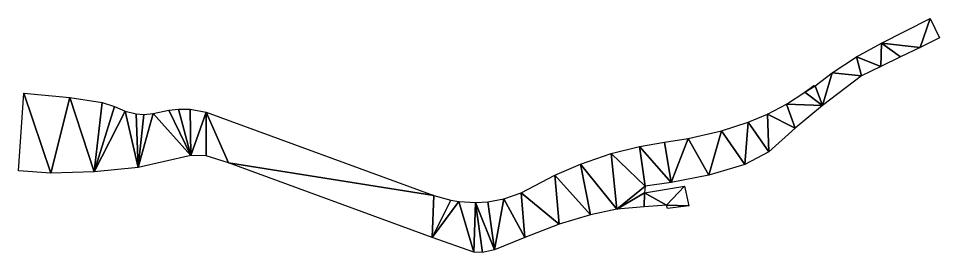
# Model space of a CAD drawing. Header units: millimetres. Extents: x 236046 to 236475, y 140480 to 140633.
# Drawn here: x 236203.1 to 236288, y 140611.4 to 140633 of the extents above; entities that cross this region are included whole.
import ezdxf

# ---------------------------------------------------------------- set-up
doc = ezdxf.new("R2010")
doc.units = ezdxf.units.MM
doc.layers.add('pas de calque', color=7, linetype='Continuous')

msp = doc.modelspace()

# ---------------------------------------------------------------- linework, layer by layer
at = {"layer": 'pas de calque'}
for points in [[(236287.115, 140632.959, 74.773), (236286.176, 140630.282, 74.717), (236282.64, 140630.672, 74.714), (236287.115, 140632.959, 74.773)], [(236287.976, 140631.154, 74.72), (236286.176, 140630.282, 74.717), (236287.115, 140632.959, 74.773), (236287.976, 140631.154, 74.72)], [(236282.64, 140630.672, 74.714), (236282.576, 140628.538, 74.712), (236280.324, 140629.404, 74.683), (236282.64, 140630.672, 74.714)], [(236284.376, 140629.41, 74.715), (236282.576, 140628.538, 74.712), (236282.64, 140630.672, 74.714), (236284.376, 140629.41, 74.715)], [(236284.376, 140629.41, 74.715), (236282.64, 140630.672, 74.714), (236286.176, 140630.282, 74.717), (236284.376, 140629.41, 74.715)], [(236280.777, 140627.666, 74.71), (236278.077, 140627.932, 74.68), (236280.324, 140629.404, 74.683), (236280.777, 140627.666, 74.71)], [(236280.777, 140627.666, 74.71), (236280.324, 140629.404, 74.683), (236282.576, 140628.538, 74.712), (236280.777, 140627.666, 74.71)], [(236277.196, 140624.941, 74.704), (236276.532, 140626.748, 74.675), (236278.077, 140627.932, 74.68), (236277.196, 140624.941, 74.704)], [(236278.077, 140627.932, 74.68), (236280.777, 140627.666, 74.71), (236277.196, 140624.941, 74.704), (236278.077, 140627.932, 74.68)], [(236276.532, 140626.748, 74.675), (236275.575, 140626.171, 74.673), (236276.387, 140626.779, 74.675), (236276.532, 140626.748, 74.675)], [(236275.575, 140626.171, 74.673), (236276.532, 140626.748, 74.675), (236277.196, 140624.941, 74.704), (236275.575, 140626.171, 74.673)], [(236203.635, 140626.079, 74.762), (236206.126, 140618.679, 74.842), (236203.133, 140618.888, 74.87), (236203.635, 140626.079, 74.762)], [(236203.635, 140626.079, 74.762), (236207.882, 140625.65, 74.719), (236206.126, 140618.679, 74.842), (236203.635, 140626.079, 74.762)], [(236206.126, 140618.679, 74.842), (236207.882, 140625.65, 74.719), (236210.123, 140618.803, 74.804), (236206.126, 140618.679, 74.842)], [(236210.854, 140625.19, 74.702), (236210.123, 140618.803, 74.804), (236207.882, 140625.65, 74.719), (236210.854, 140625.19, 74.702)], [(236277.196, 140624.941, 74.704), (236273.882, 140625.04, 74.668), (236275.575, 140626.171, 74.673), (236277.196, 140624.941, 74.704)], [(236210.854, 140625.19, 74.702), (236211.978, 140624.831, 74.696), (236210.123, 140618.803, 74.804), (236210.854, 140625.19, 74.702)], [(236211.978, 140624.831, 74.696), (236212.962, 140624.402, 74.689), (236210.123, 140618.803, 74.804), (236211.978, 140624.831, 74.696)], [(236272.114, 140624.132, 74.658), (236273.882, 140625.04, 74.668), (236274.678, 140622.851, 74.7), (236272.114, 140624.132, 74.658)], [(236273.882, 140625.04, 74.668), (236277.196, 140624.941, 74.704), (236274.678, 140622.851, 74.7), (236273.882, 140625.04, 74.668)], [(236214.166, 140619.21, 74.765), (236210.123, 140618.803, 74.804), (236212.962, 140624.402, 74.689), (236214.166, 140619.21, 74.765)], [(236214.166, 140619.21, 74.765), (236212.962, 140624.402, 74.689), (236213.975, 140624.146, 74.681), (236214.166, 140619.21, 74.765)], [(236214.166, 140619.21, 74.765), (236213.975, 140624.146, 74.681), (236214.682, 140624.1, 74.676), (236214.166, 140619.21, 74.765)], [(236215.552, 140624.185, 74.67), (236218.999, 140620.302, 74.718), (236214.166, 140619.21, 74.765), (236215.552, 140624.185, 74.67)], [(236215.552, 140624.185, 74.67), (236214.166, 140619.21, 74.765), (236214.682, 140624.1, 74.676), (236215.552, 140624.185, 74.67)], [(236217.002, 140624.511, 74.66), (236218.999, 140620.302, 74.718), (236215.552, 140624.185, 74.67), (236217.002, 140624.511, 74.66)], [(236217.002, 140624.511, 74.66), (236217.885, 140624.598, 74.656), (236218.999, 140620.302, 74.718), (236217.002, 140624.511, 74.66)], [(236218.954, 140624.573, 74.651), (236218.999, 140620.302, 74.718), (236217.885, 140624.598, 74.656), (236218.954, 140624.573, 74.651)], [(236218.999, 140620.302, 74.718), (236218.954, 140624.573, 74.651), (236220.43, 140624.304, 74.646), (236218.999, 140620.302, 74.718)], [(236218.999, 140620.302, 74.718), (236220.43, 140624.304, 74.646), (236220.422, 140620.289, 74.705), (236218.999, 140620.302, 74.718)], [(236220.422, 140620.289, 74.705), (236220.43, 140624.304, 74.646), (236222.481, 140619.629, 74.705), (236220.422, 140620.289, 74.705)], [(236241.391, 140616.64, 74.65), (236222.481, 140619.629, 74.705), (236220.43, 140624.304, 74.646), (236241.391, 140616.64, 74.65)], [(236270.351, 140623.4, 74.649), (236272.114, 140624.132, 74.658), (236272.263, 140620.662, 74.696), (236270.351, 140623.4, 74.649)], [(236272.263, 140620.662, 74.696), (236272.114, 140624.132, 74.658), (236274.678, 140622.851, 74.7), (236272.263, 140620.662, 74.696)], [(236270.351, 140623.4, 74.649), (236270.027, 140619.49, 74.692), (236267.903, 140622.594, 74.638), (236270.351, 140623.4, 74.649)], [(236270.027, 140619.49, 74.692), (236270.351, 140623.4, 74.649), (236272.263, 140620.662, 74.696), (236270.027, 140619.49, 74.692)], [(236266.729, 140618.504, 74.688), (236264.812, 140621.884, 74.631), (236267.903, 140622.594, 74.638), (236266.729, 140618.504, 74.688)], [(236266.729, 140618.504, 74.688), (236267.903, 140622.594, 74.638), (236270.027, 140619.49, 74.692), (236266.729, 140618.504, 74.688)], [(236263.264, 140617.821, 74.683), (236260.339, 140621.157, 74.625), (236262.637, 140621.549, 74.627), (236263.264, 140617.821, 74.683)], [(236264.812, 140621.884, 74.631), (236263.264, 140617.821, 74.683), (236262.637, 140621.549, 74.627), (236264.812, 140621.884, 74.631)], [(236264.812, 140621.884, 74.631), (236266.729, 140618.504, 74.688), (236263.264, 140617.821, 74.683), (236264.812, 140621.884, 74.631)], [(236254.896, 140619.529, 74.637), (236257.721, 140620.502, 74.631), (236258.256, 140615.353, 74.709), (236254.896, 140619.529, 74.637)], [(236260.339, 140621.157, 74.625), (236260.852, 140617.484, 74.68), (236257.721, 140620.502, 74.631), (236260.339, 140621.157, 74.625)], [(236260.852, 140617.484, 74.68), (236258.256, 140615.353, 74.709), (236257.721, 140620.502, 74.631), (236260.852, 140617.484, 74.68)], [(236263.264, 140617.821, 74.683), (236260.852, 140617.484, 74.68), (236260.339, 140621.157, 74.625), (236263.264, 140617.821, 74.683)], [(236241.226, 140612.758, 74.707), (236222.481, 140619.629, 74.705), (236241.391, 140616.64, 74.65), (236241.226, 140612.758, 74.707)], [(236255.809, 140614.838, 74.709), (236252.542, 140618.489, 74.642), (236254.896, 140619.529, 74.637), (236255.809, 140614.838, 74.709)], [(236254.896, 140619.529, 74.637), (236258.256, 140615.353, 74.709), (236255.809, 140614.838, 74.709), (236254.896, 140619.529, 74.637)], [(236249.426, 140616.863, 74.648), (236252.542, 140618.489, 74.642), (236252.935, 140613.982, 74.708), (236249.426, 140616.863, 74.648)], [(236252.542, 140618.489, 74.642), (236255.809, 140614.838, 74.709), (236252.935, 140613.982, 74.708), (236252.542, 140618.489, 74.642)], [(236260.852, 140617.484, 74.68), (236260.798, 140616.858, 74.69), (236258.256, 140615.353, 74.709), (236260.852, 140617.484, 74.68)], [(236264.492, 140617.482, 75.412), (236262.815, 140615.75, 75.059), (236260.798, 140616.858, 74.69), (236264.492, 140617.482, 75.412)], [(236262.815, 140615.75, 75.059), (236264.492, 140617.482, 75.412), (236264.866, 140615.672, 75.415), (236262.815, 140615.75, 75.059)], [(236242.95, 140616.197, 74.65), (236241.226, 140612.758, 74.707), (236241.391, 140616.64, 74.65), (236242.95, 140616.197, 74.65)], [(236247.839, 140616.32, 74.645), (236246.99, 140611.615, 74.708), (236246.38, 140616.048, 74.642), (236247.839, 140616.32, 74.645)], [(236247.839, 140616.32, 74.645), (236249.786, 140612.766, 74.708), (236246.99, 140611.615, 74.708), (236247.839, 140616.32, 74.645)], [(236249.426, 140616.863, 74.648), (236249.786, 140612.766, 74.708), (236247.839, 140616.32, 74.645), (236249.426, 140616.863, 74.648)], [(236249.786, 140612.766, 74.708), (236249.426, 140616.863, 74.648), (236252.935, 140613.982, 74.708), (236249.786, 140612.766, 74.708)], [(236258.256, 140615.353, 74.709), (236260.798, 140616.858, 74.69), (236260.753, 140615.581, 74.709), (236258.256, 140615.353, 74.709)], [(236260.753, 140615.581, 74.709), (236260.798, 140616.858, 74.69), (236262.815, 140615.75, 75.059), (236260.753, 140615.581, 74.709)], [(236243.697, 140616.071, 74.648), (236241.226, 140612.758, 74.707), (236242.95, 140616.197, 74.65), (236243.697, 140616.071, 74.648)], [(236241.226, 140612.758, 74.707), (236243.697, 140616.071, 74.648), (236245.09, 140611.39, 74.707), (236241.226, 140612.758, 74.707)], [(236243.697, 140616.071, 74.648), (236245.232, 140615.976, 74.645), (236245.09, 140611.39, 74.707), (236243.697, 140616.071, 74.648)], [(236245.09, 140611.39, 74.707), (236245.232, 140615.976, 74.645), (236245.879, 140611.361, 74.708), (236245.09, 140611.39, 74.707)], [(236246.99, 140611.615, 74.708), (236245.232, 140615.976, 74.645), (236246.38, 140616.048, 74.642), (236246.99, 140611.615, 74.708)], [(236245.232, 140615.976, 74.645), (236246.99, 140611.615, 74.708), (236245.879, 140611.361, 74.708), (236245.232, 140615.976, 74.645)], [(236262.815, 140615.75, 75.059), (236264.866, 140615.672, 75.415), (236262.908, 140615.415, 75.054), (236262.815, 140615.75, 75.059)]]:
    msp.add_3dface(points, dxfattribs=at)

doc.saveas('drawing.dxf')
